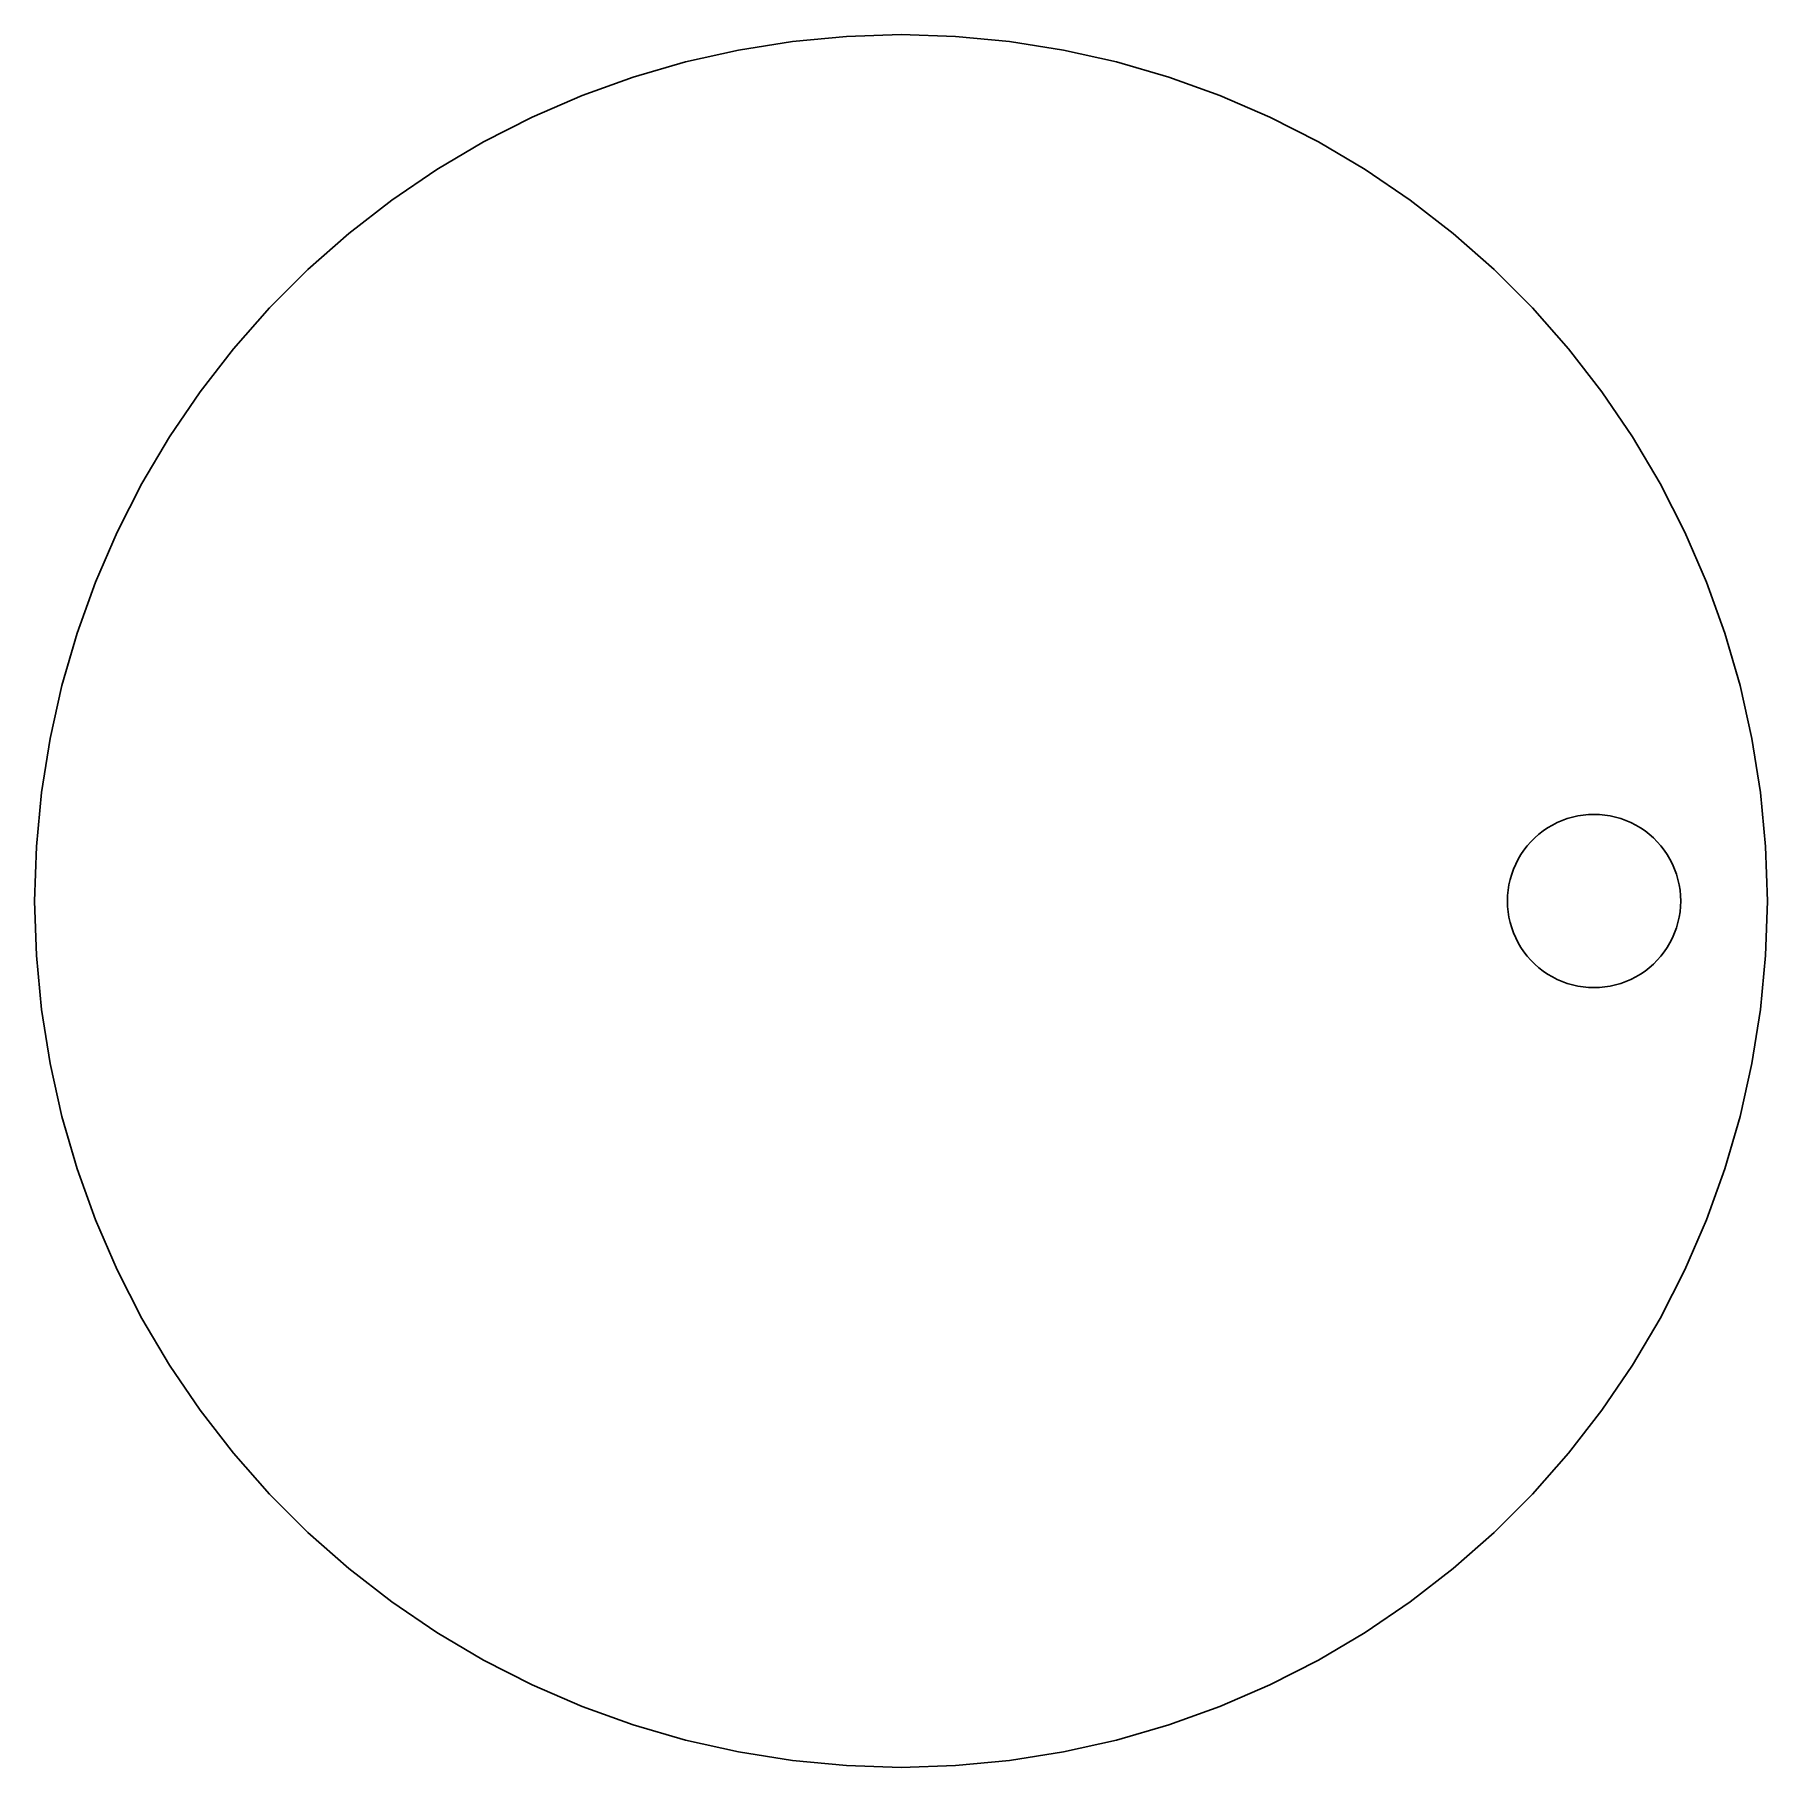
# Model space of a CAD drawing. Header units: metres. Extents: x -20 to 20, y -20 to 20.
import ezdxf

# ---------------------------------------------------------------- set-up
doc = ezdxf.new("R2010")
doc.units = ezdxf.units.M

msp = doc.modelspace()

# ---------------------------------------------------------------- linework, layer by layer
for p, q in [((0, 20), (-1.2558, 19.9605)), ((1.2558, 19.9605), (0, 20)), ((-3.74762, 19.6457), (-4.97379, 19.3717)), ((-2.50665, 19.8423), (-3.74762, 19.6457)), ((-1.2558, 19.9605), (-2.50665, 19.8423)), ((2.50665, 19.8423), (1.2558, 19.9605)), ((3.74762, 19.6457), (2.50665, 19.8423)), ((4.97379, 19.3717), (3.74762, 19.6457)), ((-4.97379, 19.3717), (-6.18033, 19.0211)), ((6.18033, 19.0211), (4.97379, 19.3717)), ((-6.18033, 19.0211), (-7.36249, 18.5955)), ((7.36249, 18.5955), (6.18033, 19.0211)), ((-7.36249, 18.5955), (-8.51558, 18.0965)), ((8.51558, 18.0965), (7.36249, 18.5955)), ((-8.51558, 18.0965), (-9.63507, 17.5261)), ((9.63507, 17.5261), (8.51558, 18.0965)), ((-9.63507, 17.5261), (-10.7165, 16.8866)), ((10.7165, 16.8866), (9.63507, 17.5261)), ((-10.7165, 16.8866), (-11.7557, 16.1803)), ((11.7557, 16.1803), (10.7165, 16.8866)), ((-11.7557, 16.1803), (-12.7485, 15.4103)), ((12.7485, 15.4103), (11.7557, 16.1803)), ((-12.7485, 15.4103), (-13.6909, 14.5794)), ((13.6909, 14.5794), (12.7485, 15.4103)), ((-13.6909, 14.5794), (-14.5794, 13.6909)), ((14.5794, 13.6909), (13.6909, 14.5794)), ((-14.5794, 13.6909), (-15.4103, 12.7485)), ((15.4103, 12.7485), (14.5794, 13.6909)), ((-15.4103, 12.7485), (-16.1803, 11.7557)), ((16.1803, 11.7557), (15.4103, 12.7485)), ((-16.1803, 11.7557), (-16.8866, 10.7165)), ((16.8866, 10.7165), (16.1803, 11.7557)), ((-16.8866, 10.7165), (-17.5261, 9.63507)), ((17.5261, 9.63507), (16.8866, 10.7165)), ((-17.5261, 9.63507), (-18.0965, 8.51558)), ((18.0965, 8.51558), (17.5261, 9.63507)), ((-18.0965, 8.51558), (-18.5955, 7.36249)), ((18.5955, 7.36249), (18.0965, 8.51558)), ((-18.5955, 7.36249), (-19.0211, 6.18033)), ((19.0211, 6.18033), (18.5955, 7.36249)), ((-19.0211, 6.18033), (-19.3717, 4.97379)), ((19.3717, 4.97379), (19.0211, 6.18033)), ((-19.3717, 4.97379), (-19.6457, 3.74762)), ((19.6457, 3.74762), (19.3717, 4.97379)), ((-19.6457, 3.74762), (-19.8423, 2.50665)), ((19.8423, 2.50665), (19.6457, 3.74762)), ((-19.8423, 2.50665), (-19.9605, 1.2558)), ((19.9605, 1.2558), (19.8423, 2.50665)), ((15.8744, 1.99605), (16, 2)), ((16, 2), (16.1256, 1.99605)), ((14.7251, 1.54102), (14.8244, 1.61803)), ((14.8244, 1.61803), (14.9283, 1.68864)), ((14.9283, 1.68864), (15.0365, 1.75261)), ((15.0365, 1.75261), (15.1484, 1.80965)), ((15.1484, 1.80965), (15.2637, 1.85954)), ((15.2637, 1.85954), (15.382, 1.9021)), ((15.382, 1.9021), (15.5026, 1.93716)), ((15.5026, 1.93716), (15.6252, 1.96457)), ((15.6252, 1.96457), (15.7493, 1.98422)), ((15.7493, 1.98422), (15.8744, 1.99605)), ((16.1256, 1.99605), (16.2507, 1.98422)), ((16.2507, 1.98422), (16.3748, 1.96457)), ((16.3748, 1.96457), (16.4974, 1.93716)), ((16.4974, 1.93716), (16.618, 1.9021)), ((16.618, 1.9021), (16.7362, 1.85954)), ((16.7362, 1.85954), (16.8515, 1.80965)), ((16.8515, 1.80965), (16.9635, 1.75261)), ((16.9635, 1.75261), (17.0716, 1.68864)), ((17.0716, 1.68864), (17.1756, 1.61803)), ((17.1756, 1.61803), (17.2748, 1.54102)), ((-19.9605, 1.2558), (-20, 0)), ((14.382, 1.17557), (14.459, 1.27484)), ((14.459, 1.27484), (14.5421, 1.36908)), ((14.5421, 1.36908), (14.6309, 1.45793)), ((14.6309, 1.45793), (14.7251, 1.54102)), ((17.2748, 1.54102), (17.3691, 1.45793)), ((17.3691, 1.45793), (17.4579, 1.36908)), ((17.4579, 1.36908), (17.541, 1.27484)), ((17.541, 1.27484), (17.618, 1.17557)), ((20, 0), (19.9605, 1.2558)), ((14.1404, 0.736237), (14.1903, 0.851547)), ((14.1903, 0.851547), (14.2474, 0.963501)), ((14.2474, 0.963501), (14.3113, 1.07164)), ((14.3113, 1.07164), (14.382, 1.17557)), ((17.618, 1.17557), (17.6886, 1.07164)), ((17.6886, 1.07164), (17.7526, 0.963501)), ((17.7526, 0.963501), (17.8096, 0.851547)), ((17.8096, 0.851547), (17.8595, 0.736237)), ((14.0354, 0.374756), (14.0628, 0.497375)), ((14.0628, 0.497375), (14.0979, 0.618027)), ((14.0979, 0.618027), (14.1404, 0.736237)), ((17.8595, 0.736237), (17.9021, 0.618027)), ((17.9021, 0.618027), (17.9372, 0.497375)), ((17.9372, 0.497375), (17.9646, 0.374756)), ((-20, 0), (-19.9605, -1.2558)), ((14, 0), (14.0039, 0.12558)), ((14.0039, -0.12558), (14, 0)), ((14.0039, 0.12558), (14.0158, 0.250656)), ((14.0158, 0.250656), (14.0354, 0.374756)), ((17.9646, 0.374756), (17.9842, 0.250656)), ((17.9842, 0.250656), (17.996, 0.12558)), ((17.996, 0.12558), (18, 0)), ((18, 0), (17.996, -0.12558)), ((19.9605, -1.2558), (20, 0)), ((14.0158, -0.250656), (14.0039, -0.12558)), ((14.0354, -0.374756), (14.0158, -0.250656)), ((14.0628, -0.497375), (14.0354, -0.374756)), ((17.9646, -0.374756), (17.9372, -0.497375)), ((17.9842, -0.250656), (17.9646, -0.374756)), ((17.996, -0.12558), (17.9842, -0.250656)), ((14.0979, -0.618027), (14.0628, -0.497375)), ((14.1404, -0.736237), (14.0979, -0.618027)), ((14.1903, -0.851547), (14.1404, -0.736237)), ((17.8595, -0.736237), (17.8096, -0.851547)), ((17.9021, -0.618027), (17.8595, -0.736237)), ((17.9372, -0.497375), (17.9021, -0.618027)), ((14.2474, -0.963501), (14.1903, -0.851547)), ((14.3113, -1.07164), (14.2474, -0.963501)), ((14.382, -1.17557), (14.3113, -1.07164)), ((14.459, -1.27484), (14.382, -1.17557)), ((17.618, -1.17557), (17.541, -1.27484)), ((17.6886, -1.07164), (17.618, -1.17557)), ((17.7526, -0.963501), (17.6886, -1.07164)), ((17.8096, -0.851547), (17.7526, -0.963501)), ((-19.9605, -1.2558), (-19.8423, -2.50665)), ((14.5421, -1.36908), (14.459, -1.27484)), ((14.6309, -1.45793), (14.5421, -1.36908)), ((14.7251, -1.54102), (14.6309, -1.45793)), ((14.8244, -1.61803), (14.7251, -1.54102)), ((17.2748, -1.54102), (17.1756, -1.61803)), ((17.3691, -1.45793), (17.2748, -1.54102)), ((17.4579, -1.36908), (17.3691, -1.45793)), ((17.541, -1.27484), (17.4579, -1.36908)), ((19.8423, -2.50665), (19.9605, -1.2558)), ((14.9283, -1.68864), (14.8244, -1.61803)), ((15.0365, -1.75261), (14.9283, -1.68864)), ((15.1484, -1.80965), (15.0365, -1.75261)), ((15.2637, -1.85954), (15.1484, -1.80965)), ((15.382, -1.9021), (15.2637, -1.85954)), ((15.5026, -1.93716), (15.382, -1.9021)), ((15.6252, -1.96457), (15.5026, -1.93716)), ((15.7493, -1.98422), (15.6252, -1.96457)), ((15.8744, -1.99605), (15.7493, -1.98422)), ((16, -2), (15.8744, -1.99605)), ((16.1256, -1.99605), (16, -2)), ((16.2507, -1.98422), (16.1256, -1.99605)), ((16.3748, -1.96457), (16.2507, -1.98422)), ((16.4974, -1.93716), (16.3748, -1.96457)), ((16.618, -1.9021), (16.4974, -1.93716)), ((16.7362, -1.85954), (16.618, -1.9021)), ((16.8515, -1.80965), (16.7362, -1.85954)), ((16.9635, -1.75261), (16.8515, -1.80965)), ((17.0716, -1.68864), (16.9635, -1.75261)), ((17.1756, -1.61803), (17.0716, -1.68864)), ((-19.8423, -2.50665), (-19.6457, -3.74762)), ((19.6457, -3.74762), (19.8423, -2.50665)), ((-19.6457, -3.74762), (-19.3717, -4.97379)), ((19.3717, -4.97379), (19.6457, -3.74762)), ((-19.3717, -4.97379), (-19.0211, -6.18033)), ((19.0211, -6.18033), (19.3717, -4.97379)), ((-19.0211, -6.18033), (-18.5955, -7.36249)), ((18.5955, -7.36249), (19.0211, -6.18033)), ((-18.5955, -7.36249), (-18.0965, -8.51558)), ((18.0965, -8.51558), (18.5955, -7.36249)), ((-18.0965, -8.51558), (-17.5261, -9.63507)), ((17.5261, -9.63507), (18.0965, -8.51558)), ((-17.5261, -9.63507), (-16.8866, -10.7165)), ((16.8866, -10.7165), (17.5261, -9.63507)), ((-16.8866, -10.7165), (-16.1803, -11.7557)), ((16.1803, -11.7557), (16.8866, -10.7165)), ((-16.1803, -11.7557), (-15.4103, -12.7485)), ((15.4103, -12.7485), (16.1803, -11.7557)), ((-15.4103, -12.7485), (-14.5794, -13.6909)), ((14.5794, -13.6909), (15.4103, -12.7485)), ((-14.5794, -13.6909), (-13.6909, -14.5794)), ((13.6909, -14.5794), (14.5794, -13.6909)), ((-13.6909, -14.5794), (-12.7485, -15.4103)), ((12.7485, -15.4103), (13.6909, -14.5794)), ((-12.7485, -15.4103), (-11.7557, -16.1803)), ((11.7557, -16.1803), (12.7485, -15.4103)), ((-11.7557, -16.1803), (-10.7165, -16.8866)), ((10.7165, -16.8866), (11.7557, -16.1803)), ((-10.7165, -16.8866), (-9.63507, -17.5261)), ((9.63507, -17.5261), (10.7165, -16.8866)), ((-9.63507, -17.5261), (-8.51558, -18.0965)), ((8.51558, -18.0965), (9.63507, -17.5261)), ((-8.51558, -18.0965), (-7.36249, -18.5955)), ((7.36249, -18.5955), (8.51558, -18.0965)), ((-7.36249, -18.5955), (-6.18033, -19.0211)), ((6.18033, -19.0211), (7.36249, -18.5955)), ((-6.18033, -19.0211), (-4.97379, -19.3717)), ((4.97379, -19.3717), (6.18033, -19.0211)), ((-4.97379, -19.3717), (-3.74762, -19.6457)), ((3.74762, -19.6457), (4.97379, -19.3717)), ((-3.74762, -19.6457), (-2.50665, -19.8423)), ((-2.50665, -19.8423), (-1.2558, -19.9605)), ((-1.2558, -19.9605), (0, -20)), ((0, -20), (1.2558, -19.9605)), ((1.2558, -19.9605), (2.50665, -19.8423)), ((2.50665, -19.8423), (3.74762, -19.6457))]:
    msp.add_line(p, q)

doc.saveas('drawing.dxf')
